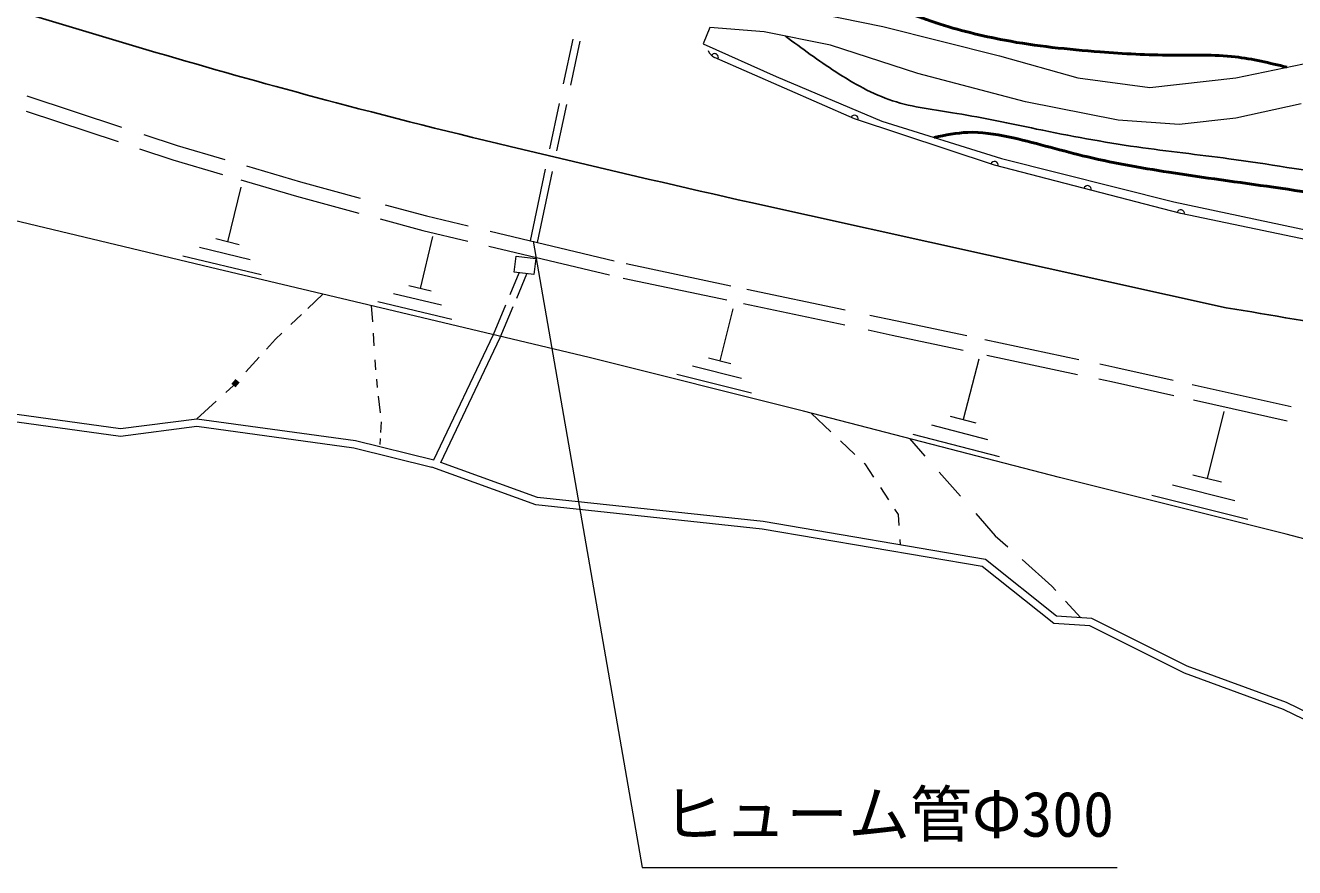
# Model space of a CAD drawing. Units: millimetres, scale not verified. Extents: x -49731810 to 680000, y -249061936 to 380000.
# Drawn here: x 402227 to 453540, y 240302 to 274338 of the extents above; entities that cross this region are included whole.
import ezdxf
from ezdxf.enums import TextEntityAlignment as Align

# ---------------------------------------------------------------- set-up
doc = ezdxf.new("R2010")
doc.units = ezdxf.units.MM
doc.header["$LTSCALE"] = 1000
for name, color, linetype, lineweight in [('M-BGD', 7, 'Continuous', 13), ('M-STR-STR3', 7, 'Continuous', 13), ('M-TTL', 2, 'Continuous', 140), ('M-TTL-LINE', 7, 'Continuous', 50)]:
    doc.layers.add(name, color=color, linetype=linetype, lineweight=lineweight)
doc.styles.add('ＭＳ ゴシック', font='')
doc.styles.get('ＭＳ ゴシック').set_extended_font_data('MS Gothic')

msp = doc.modelspace()

# ---------------------------------------------------------------- linework, layer by layer
at = {"layer": 'M-BGD'}
for p, q in [((432581, 275173), (436896, 274293)), ((429895, 274249), (429631, 273588)), ((432096, 274073), (429895, 274249)), ((434782, 273544), (432096, 274073)), ((436896, 274293), (441608, 273104)), ((423985, 271973), (424368, 273783)), ((424282, 271928), (424658, 273705)), ((429631, 273588), (432581, 272267)), ((438305, 272399), (434782, 273544)), ((435749, 270560), (430093, 273046)), ((441608, 273104), (444778, 272223)), ((451163, 272223), (455434, 273104)), ((432581, 272267), (436852, 270462)), ((442664, 271255), (438305, 272399)), ((444778, 272223), (447684, 271827)), ((447684, 271827), (451163, 272223)), ((402287, 271497), (406114, 270228)), ((423430, 269354), (423818, 271185)), ((423718, 269265), (424114, 271136)), ((446407, 270506), (442664, 271255)), ((453805, 271166), (451163, 270594)), ((402255, 270875), (405984, 269639)), ((441405, 268687), (435749, 270560)), ((436852, 270462), (441696, 268965)), ((448873, 270330), (446407, 270506)), ((451163, 270594), (448873, 270330)), ((407014, 269930), (408367, 269481)), ((408367, 269481), (410285, 268917)), ((406844, 269354), (408188, 268909)), ((408188, 268909), (410202, 268316)), ((441696, 268965), (448653, 267203)), ((411166, 268658), (413345, 268017)), ((422643, 265637), (423253, 268521)), ((422935, 265568), (423541, 268432)), ((448934, 266741), (441405, 268687)), ((410940, 268099), (413182, 267440)), ((413345, 268017), (415768, 267362)), ((410933, 267806), (410403, 265596)), ((413182, 267440), (415713, 266755)), ((409707, 264549), (398063, 267336)), ((416775, 267090), (418449, 266637)), ((448653, 267203), (455302, 265794)), ((416570, 266524), (418301, 266055)), ((418449, 266637), (420128, 266237)), ((455454, 265372), (448934, 266741)), ((418683, 265806), (418183, 263706)), ((418301, 266055), (420109, 265624)), ((421023, 266023), (426036, 264828)), ((411313, 264866), (409263, 265366)), ((410873, 265476), (409923, 265706)), ((420963, 265421), (425837, 264259)), ((411753, 264256), (408593, 265016)), ((421988, 264362), (422063, 265006)), ((422063, 265006), (422858, 264912)), ((422858, 264912), (422782, 264269)), ((417152, 262793), (409707, 264549)), ((421827, 263464), (422192, 264338)), ((422782, 264269), (421988, 264362)), ((422089, 263313), (422502, 264302)), ((426522, 264713), (430745, 263819)), ((418633, 263596), (417733, 263816)), ((426390, 264127), (430582, 263241)), ((414258, 263475), (413642, 262892)), ((419053, 263026), (417103, 263496)), ((431389, 263683), (435367, 262842)), ((416211, 263014), (416254, 262361)), ((419473, 262446), (416473, 263166)), ((425016, 260922), (417152, 262793)), ((421149, 261842), (421653, 263048)), ((421423, 261719), (421951, 262982)), ((430833, 262886), (430303, 260776)), ((431259, 263097), (435354, 262231)), ((413387, 262650), (412963, 262248)), ((436371, 262629), (437398, 262412)), ((437398, 262412), (440284, 261799)), ((412600, 261905), (412345, 261664)), ((416284, 261901), (416317, 261387)), ((418735, 256777), (421149, 261842)), ((419019, 256676), (421423, 261719)), ((436297, 262031), (437274, 261825)), ((437274, 261825), (440145, 261216)), ((412345, 261664), (411977, 261257)), ((441017, 261644), (444817, 260837)), ((411683, 260933), (411138, 260332)), ((416354, 260826), (416381, 260412)), ((433683, 258746), (425016, 260922)), ((430753, 260656), (429843, 260886)), ((440773, 260846), (440143, 258406)), ((441101, 261013), (444761, 260236)), ((431583, 259476), (428563, 260236)), ((431173, 260066), (429203, 260566)), ((445670, 260656), (446266, 260530)), ((446266, 260530), (448630, 260000)), ((410642, 259784), (410337, 259507)), ((416418, 260036), (416454, 259707)), ((445628, 260052), (446138, 259943)), ((446138, 259943), (448650, 259380)), ((449404, 259826), (453404, 258930)), ((409941, 259147), (409159, 258438)), ((416493, 259349), (416567, 258679)), ((449452, 259201), (453232, 258353)), ((400353, 258829), (406077, 258046)), ((444029, 256073), (433683, 258746)), ((433989, 258667), (434792, 257912)), ((450683, 258736), (450003, 256026)), ((400316, 258531), (406076, 257744)), ((406076, 257744), (409158, 258135)), ((406077, 258046), (409159, 258438)), ((409158, 258135), (415512, 257262)), ((409159, 258438), (415569, 257557)), ((416607, 258315), (416583, 257879)), ((441143, 257586), (438873, 258176)), ((440663, 258266), (439623, 258536)), ((416570, 257643), (416557, 257404)), ((437973, 257637), (438594, 256934)), ((441613, 256906), (438123, 257806)), ((415512, 257262), (418663, 256486)), ((415569, 257557), (418735, 256777)), ((435181, 257546), (435766, 256997)), ((422927, 255258), (419019, 256676)), ((436138, 256647), (436166, 256621)), ((436166, 256621), (436520, 256083)), ((422858, 254964), (418663, 256486)), ((439174, 256277), (440029, 255309)), ((453192, 253783), (444029, 256073)), ((450583, 255876), (449423, 256166)), ((436793, 255667), (437124, 255164)), ((451123, 255126), (448603, 255756)), ((432049, 254283), (422927, 255258)), ((451653, 254376), (447773, 255346)), ((432007, 253985), (422858, 254964)), ((437369, 254792), (437509, 254578)), ((437509, 254578), (437538, 254125)), ((440650, 254606), (441440, 253711)), ((441038, 252751), (432049, 254283)), ((440912, 252469), (432007, 253985)), ((437575, 253555), (437589, 253339)), ((441440, 253711), (441949, 253259)), ((460522, 251797), (453192, 253783)), ((443799, 250169), (440912, 252469)), ((443912, 250462), (441038, 252751)), ((442524, 252749), (443729, 251677)), ((443729, 251677), (443890, 251500)), ((444280, 251071), (444893, 250397)), ((445346, 250367), (443912, 250462)), ((445266, 250071), (443799, 250169)), ((449082, 248163), (445266, 250071)), ((449201, 248439), (445346, 250367)), ((453212, 246972), (449201, 248439)), ((453094, 246695), (449082, 248163)), ((458201, 244551), (453212, 246972)), ((458036, 244298), (453094, 246695))]:
    msp.add_line(p, q, dxfattribs=at)
at = {"layer": 'M-BGD', "lineweight": 25}
msp.add_line((431558, 267174), (450777, 262927), dxfattribs=at)
at = {"layer": 'M-BGD'}
for centre, radius, start, end in [((430294, 273503), 500, 201.275, 246.275), ((430093, 273046), 150, 336.275, 156.275), ((435749, 270560), 150, 341.6746, 156.275), ((441405, 268687), 150, 345.5131, 161.6746), ((445169, 267714), 150, 345.5131, 165.5131), ((448934, 266741), 150, 348.1433, 165.5131)]:
    msp.add_arc(centre, radius, start, end, dxfattribs=at)
at = {"layer": 'M-BGD', "lineweight": 25}
for points, knots in [([(391360, 278268), (394986, 277103), (398612, 275938), (402252, 274820), (406547, 273500), (410862, 272246), (415206, 271103), (420627, 269677), (426093, 268426), (431558, 267174)], [0, 0, 0, 0, 1, 1, 1, 2, 2, 2, 3, 3, 3, 3]), ([(432953, 273904), (433622, 273409), (434291, 272915), (434995, 272458), (435717, 271989), (436475, 271560), (437284, 271294), (438117, 271021), (439004, 270920), (439878, 270779), (440964, 270605), (442031, 270370), (443102, 270150), (444449, 269873), (445803, 269621), (447165, 269425), (448403, 269247), (449646, 269115), (450885, 268948), (452446, 268737), (454000, 268470), (455559, 268242), (456537, 268099), (457518, 267971), (458496, 267823), (459663, 267645), (460825, 267438), (461987, 267231)], [0, 0, 0, 0, 1, 1, 1, 2, 2, 2, 3, 3, 3, 4, 4, 4, 5, 5, 5, 6, 6, 6, 7, 7, 7, 8, 8, 8, 9, 9, 9, 9]), ([(450777, 262927), (454435, 262319), (458093, 261711), (461714, 260910), (463615, 260489), (465507, 260015), (467374, 259464), (470353, 258585), (473271, 257512), (476190, 256438)], [0, 0, 0, 0, 1, 1, 1, 2, 2, 2, 3, 3, 3, 3])]:
    msp.add_open_spline(points, degree=3, knots=knots, dxfattribs=at)
at = {"layer": 'M-STR-STR3'}
for p, q in [((422754, 265611), (427161, 240302)), ((427161, 240302), (446368, 240302))]:
    msp.add_line(p, q, dxfattribs=at)
at = {"layer": 'M-TTL'}
msp.add_line((410808, 259967), (410642, 259784), dxfattribs=at)
at = {"layer": 'M-TTL-LINE'}
for points in [[(416831, 283458), (416956, 283824), (417080, 284189), (417333, 284357), (417662, 284575), (418210, 284457), (418673, 284290), (419272, 284072), (419729, 283772), (420214, 283486), (421033, 283002), (421933, 282562), (422794, 282079), (423674, 281585), (424513, 281046), (425373, 280538), (426566, 279832), (427799, 279183), (429058, 278594), (430174, 278073), (431309, 277600), (432442, 277120), (433626, 276619), (434807, 276111), (435993, 275613), (436998, 275191), (438006, 274776), (439042, 274440), (439951, 274146), (440882, 273912), (441822, 273737), (443095, 273499), (444385, 273367), (445675, 273268), (446634, 273194), (447593, 273139), (448556, 273134), (449418, 273129), (450284, 273163), (451136, 273067), (451838, 272987), (452531, 272817), (453223, 272648)], [(438972, 269807), (439422, 269901), (439872, 269995), (440325, 270013), (440871, 270035), (441422, 269945), (441964, 269831), (442982, 269617), (443968, 269316), (444969, 269072), (446118, 268792), (447289, 268587), (448460, 268404), (449866, 268185), (451273, 267997), (452680, 267797), (454227, 267577), (455773, 267342), (457294, 266977), (458479, 266694), (459648, 266332), (460846, 266127), (461805, 265964), (462783, 265901), (463760, 265854), (465188, 265785), (466614, 265749), (468040, 265763), (469915, 265781), (471791, 265886), (473656, 266127), (474559, 266245), (475460, 266394), (476327, 266674), (476886, 266854), (477430, 267089), (477997, 267220), (478695, 267382), (479428, 267388), (480152, 267433), (480756, 267470), (481355, 267534), (481953, 267598)]]:
    msp.add_open_spline(points, degree=3, knots=[0, 0, 0, 0, 1, 1, 1, 2, 2, 2, 3, 3, 3, 4, 4, 4, 5, 5, 5, 6, 6, 6, 7, 7, 7, 8, 8, 8, 9, 9, 9, 10, 10, 10, 11, 11, 11, 12, 12, 12, 13, 13, 13, 14, 14, 14, 14], dxfattribs=at)

# ---------------------------------------------------------------- texts
at = {"layer": 'M-STR-STR3', "style": 'ＭＳ ゴシック'}
msp.add_text('ヒューム管Φ300', height=1833, dxfattribs=at).set_placement((427991, 243382), align=Align.TOP_LEFT)

doc.saveas('drawing.dxf')
